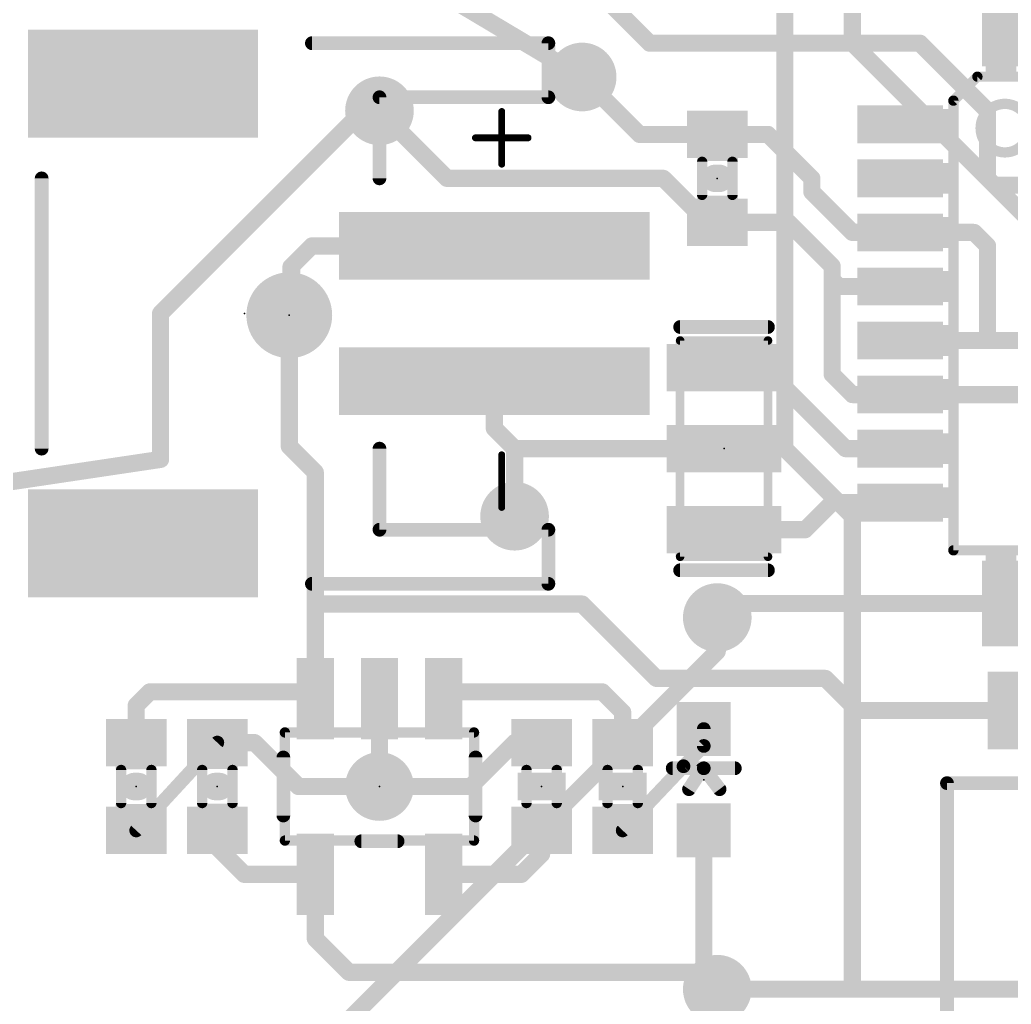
# Model space of a CAD drawing. Extents: x -26.2 to 26.2, y -26.2 to 26.2.
# Drawn here: x -17.32 to -2.65, y -10.22 to 4.35 of the extents above; entities that cross this region are included whole.
import ezdxf

# ---------------------------------------------------------------- set-up
doc = ezdxf.new("R2010")
doc.units = 0
for name, color, linetype in [('1', 12, 'CONTINUOUS'), ('16', 132, 'CONTINUOUS'), ('18', 110, 'CONTINUOUS'), ('20', 53, 'CONTINUOUS'), ('21', 41, 'CONTINUOUS'), ('23', 53, 'CONTINUOUS'), ('24', 53, 'CONTINUOUS'), ('51', 53, 'CONTINUOUS')]:
    doc.layers.add(name, color=color, linetype=linetype)

# ---------------------------------------------------------------- blocks, each defined once
blk = doc.blocks.new('RECT')
blk.add_solid([(-0.5, -0.5), (0.5, -0.5), (-0.5, 0.5), (0.5, 0.5)])
blk = doc.blocks.new('PIE')
at = {"const_width": 0.5}
blk.add_lwpolyline([(0, -0.25, 1), (0, 0.25, 1), (0, -0.25)], format="xyb", dxfattribs=at)
blk = doc.blocks.new('ROUNDV')
at = {"const_width": 0.5}
blk.add_lwpolyline([(0, -0.25, 1), (0, 0.25, 1), (0, -0.25)], format="xyb", dxfattribs=at)

msp = doc.modelspace()

# ---------------------------------------------------------------- linework, layer by layer
at = {"layer": '1'}
for points, const_width in [([(-8, 4), (-9.095, 5.095)], 0.254), ([(-4, 4), (-8, 4)], 0.254), ([(-3, 3), (-4, 4)], 0.254), ([(-8.15, 2.65), (-9, 3.5)], 0.254), ([(-11, 2), (-12, 3)], 0.254), ([(-3, 2), (-3, 3)], 0.254), ([(-7, 2.65), (-8.15, 2.65)], 0.254), ([(-6.25, 2.65), (-7, 2.65)], 0.254), ([(-5.6, 2), (-6.25, 2.65)], 0.254), ([(-7.8, 2), (-11, 2)], 0.254), ([(-7.15, 1.35), (-7.8, 2)], 0.254), ([(-5.6, 1.8), (-5.6, 2)], 0.254), ([(-2, 1), (-3, 2)], 0.254), ([(-5, 1.2), (-5.6, 1.8)], 0.254), ([(-7, 1.35), (-7.15, 1.35)], 0.254), ([(-5.95, 1.35), (-7, 1.35)], 0.254), ([(-5.3, 0.7), (-5.95, 1.35)], 0.254), ([(-4.2926, 1.2), (-5, 1.2)], 0.254), ([(-3.2, 1.2), (-4.2926, 1.2)], 0.254), ([(-3, 1), (-3.2, 1.2)], 0.254), ([(-13.3, 0.7), (-13, 1)], 0.254), ([(-13, 1), (-10.3, 1)], 0.254), ([(-3, -0.4), (-3, 1)], 0.254), ([(-13.3096, 0.6904), (-13.3, 0.7)], 0.254), ([(-13.3096, 0), (-13.3096, 0.6904)], 0.254), ([(-13.3, 0.0096), (-13.3, 0.7)], 0.254), ([(-5.3, 0.5), (-5.3, 0.7)], 0.254), ([(-5.3, -0.9), (-5.3, 0.5)], 0.254), ([(-5.3, 0.5), (-5.2, 0.4)], 0.254), ([(-5.2, 0.4), (-4.2926, 0.4)], 0.254), ([(-13.335, -0.0254), (-13.3096, 0)], 0.254), ([(-13.335, -1.965), (-13.335, -0.0254)], 0.254), ([(-13.3096, 0), (-13.3, 0.0096)], 0.254), ([(-3, -0.4), (-4.2926, -0.4)], 0.254), ([(-0.4, -0.4), (-3, -0.4)], 0.254), ([(-6.3, -0.8), (-6.9, -0.8)], 0.254), ([(-5.1, -2), (-6.3, -0.8)], 0.254), ([(-10.3, -1.7), (-10.3, -1)], 0.254), ([(-5, -1.2), (-5.3, -0.9)], 0.254), ([(-4.2926, -1.2), (-5, -1.2)], 0.254), ([(1.2, -1.2), (-4.2926, -1.2)], 0.254), ([(-10, -2), (-10.3, -1.7)], 0.254), ([(-12.95, -2.35), (-13.335, -1.965)], 0.254), ([(-6.9, -2), (-10, -2)], 0.254), ([(-10, -2), (-10, -3)], 0.254), ([(-4.2926, -2), (-5.1, -2)], 0.254), ([(-12.95, -4.3), (-12.95, -2.35)], 0.254), ([(-5.3, -2.8), (-5.7, -3.2)], 0.254), ([(-4.2926, -2.8), (-5.3, -2.8)], 0.254), ([(-5.7, -3.2), (-6.9, -3.2)], 0.254), ([(-12.95, -4.3), (-12.95, -5.6999)], 0.254), ([(-9, -4.3), (-12.95, -4.3)], 0.254), ([(-7.9, -5.4), (-9, -4.3)], 0.254), ([(-6.7926, -4.2926), (-7, -4.5)], 0.254), ([(-2.8, -4.2926), (-6.7926, -4.2926)], 0.254), ([(-5.4, -5.4), (-7.9, -5.4)], 0.254), ([(-4.925, -5.875), (-5.4, -5.4)], 0.254), ([(-15.4, -5.6), (-15.6, -5.8)], 0.254), ([(-13.0499, -5.6), (-15.4, -5.6)], 0.254), ([(-12.95, -5.6999), (-13.0499, -5.6)], 0.254), ([(-12, -7), (-12, -5.6999)], 0.254), ([(-10.9501, -5.6), (-11.05, -5.6999)], 0.254), ([(-8.7, -5.6), (-10.9501, -5.6)], 0.254), ([(-8.4, -5.9), (-8.7, -5.6)], 0.254), ([(-15.6, -5.8), (-15.6, -6.35)], 0.254), ([(-8.4, -6.35), (-8.4, -5.9)], 0.254), ([(-2.5, -5.875), (-4.925, -5.875)], 0.254), ([(-7.2, -6.15), (-7.2, -6.4)], 0.2032), ([(-14.4, -6.35), (-15.6, -7.65)], 0.2032), ([(-13.85, -6.35), (-14.4, -6.35)], 0.254), ([(-13.2, -7), (-13.85, -6.35)], 0.254), ([(-10, -6.35), (-10.65, -7)], 0.254), ([(-9.6, -6.35), (-10, -6.35)], 0.254), ([(-7.2, -6.4), (-7.5, -6.7)], 0.2032), ([(-7.5, -6.7), (-8.4, -7.65)], 0.2032), ([(-12, -7), (-13.2, -7)], 0.254), ([(-10.65, -7), (-12, -7)], 0.254), ([(-14.4, -7.9), (-14.4, -7.65)], 0.254), ([(-9.6, -7.65), (-9.6, -8)], 0.254), ([(-7.2, -9.8), (-7.2, -7.65)], 0.254), ([(-14, -8.3), (-14.4, -7.9)], 0.254), ([(-9.6, -8), (-9.9, -8.3)], 0.254), ([(-12.9501, -8.3), (-14, -8.3)], 0.254), ([(-12.95, -8.3001), (-12.9501, -8.3)], 0.254), ([(-12.95, -9.25), (-12.95, -8.3001)], 0.254), ([(-11.0499, -8.3), (-11.05, -8.3001)], 0.254), ([(-11.05, -8.3001), (-10.6501, -8.3001)], 0.254), ([(-9.9, -8.3), (-11.0499, -8.3)], 0.254), ([(-12.45, -9.75), (-12.95, -9.25)], 0.254), ([(-7.25, -9.75), (-12.45, -9.75)], 0.254), ([(-7, -10), (-7.25, -9.75)], 0.254), ([(-7, -10), (-7.2, -9.8)], 0.254)]:
    msp.add_lwpolyline(points, dxfattribs=dict(at, const_width=const_width))
for points, const_width in [([(-8, 4.0635, 1), (-8, 3.9365)], 0.127), ([(-3.9551, 4.0449, 1), (-4.0449, 3.9551)], 0.127), ([(-4, 3.9365, 1), (-4, 4.0635)], 0.127), ([(-8.0449, 3.9551, 1), (-7.9551, 4.0449)], 0.127), ([(-8.9551, 3.5449, 1), (-9.0449, 3.4551)], 0.127), ([(-11.9551, 3.0449, 1), (-12.0449, 2.9551)], 0.127), ([(-2.9365, 3, 1), (-3.0635, 3)], 0.127), ([(-3.0449, 2.9551, 1), (-2.9551, 3.0449)], 0.127), ([(-8.15, 2.7135, 1), (-8.15, 2.5865)], 0.127), ([(-8.1949, 2.6051, 1), (-8.1051, 2.6949)], 0.127), ([(-7, 2.7135, 1), (-7, 2.5865)], 0.127), ([(-7, 2.5865, 1), (-7, 2.7135)], 0.127), ([(-6.2051, 2.6949, 1), (-6.2949, 2.6051)], 0.127), ([(-6.25, 2.5865, 1), (-6.25, 2.7135)], 0.127), ([(-11, 2.0635, 1), (-11, 1.9365)], 0.127), ([(-11.0449, 1.9551, 1), (-10.9551, 2.0449)], 0.127), ([(-7.7551, 2.0449, 1), (-7.8449, 1.9551)], 0.127), ([(-7.8, 1.9365, 1), (-7.8, 2.0635)], 0.127), ([(-5.5365, 2, 1), (-5.6635, 2)], 0.127), ([(-5.6449, 1.9551, 1), (-5.5551, 2.0449)], 0.127), ([(-2.9551, 2.0449, 1), (-3.0449, 1.9551)], 0.127), ([(-3.0635, 2, 1), (-2.9365, 2)], 0.127), ([(-5.5551, 1.8449, 1), (-5.6449, 1.7551)], 0.127), ([(-5.6635, 1.8, 1), (-5.5365, 1.8)], 0.127), ([(-7.15, 1.4135, 1), (-7.15, 1.2865)], 0.127), ([(-7, 1.4135, 1), (-7, 1.2865)], 0.127), ([(-7, 1.2865, 1), (-7, 1.4135)], 0.127), ([(-5.9051, 1.3949, 1), (-5.9949, 1.3051)], 0.127), ([(-5.95, 1.2865, 1), (-5.95, 1.4135)], 0.127), ([(-7.1949, 1.3051, 1), (-7.1051, 1.3949)], 0.127), ([(-5, 1.2635, 1), (-5, 1.1365)], 0.127), ([(-4.2926, 1.2635, 1), (-4.2926, 1.1365)], 0.127), ([(-4.2926, 1.1365, 1), (-4.2926, 1.2635)], 0.127), ([(-3.1551, 1.2449, 1), (-3.2449, 1.1551)], 0.127), ([(-3.2, 1.1365, 1), (-3.2, 1.2635)], 0.127), ([(-5.0449, 1.1551, 1), (-4.9551, 1.2449)], 0.127), ([(-13, 1.0635, 1), (-13, 0.9365)], 0.127), ([(-12.9551, 0.9551, 1), (-13.0449, 1.0449)], 0.127), ([(-10.3, 0.9365, 1), (-10.3, 1.0635)], 0.127), ([(-2.9365, 1, 1), (-3.0635, 1)], 0.127), ([(-3.0449, 0.9551, 1), (-2.9551, 1.0449)], 0.127), ([(-13.2461, 0.6904, 1), (-13.3731, 0.6904)], 0.127), ([(-13.3545, 0.7353, 1), (-13.2647, 0.6455)], 0.127), ([(-13.2365, 0.7, 1), (-13.3635, 0.7)], 0.127), ([(-13.3449, 0.7449, 1), (-13.2551, 0.6551)], 0.127), ([(-13.2551, 0.6551, 1), (-13.3449, 0.7449)], 0.127), ([(-5.2365, 0.7, 1), (-5.3635, 0.7)], 0.127), ([(-5.3449, 0.6551, 1), (-5.2551, 0.7449)], 0.127), ([(-5.2365, 0.5, 1), (-5.3635, 0.5)], 0.127), ([(-5.2551, 0.5449, 1), (-5.3449, 0.4551)], 0.127), ([(-5.3635, 0.5, 1), (-5.2365, 0.5)], 0.127), ([(-5.2, 0.4635, 1), (-5.2, 0.3365)], 0.127), ([(-5.2449, 0.3551, 1), (-5.1551, 0.4449)], 0.127), ([(-4.2926, 0.3365, 1), (-4.2926, 0.4635)], 0.127), ([(-13.2715, -0.0254, 1), (-13.3985, -0.0254)], 0.127), ([(-13.3799, 0.0195, 1), (-13.2901, -0.0703)], 0.127), ([(-13.3545, 0.0449, 1), (-13.2647, -0.0449)], 0.127), ([(-13.3731, 0, 1), (-13.2461, 0)], 0.127), ([(-13.3635, 0.0096, 1), (-13.2365, 0.0096)], 0.127), ([(-13.2647, -0.0449, 1), (-13.3545, 0.0449)], 0.127), ([(-13.2551, -0.0353, 1), (-13.3449, 0.0545)], 0.127), ([(-4.2926, -0.3365, 1), (-4.2926, -0.4635)], 0.127), ([(-3, -0.3365, 1), (-3, -0.4635)], 0.127), ([(-3, -0.4635, 1), (-3, -0.3365)], 0.127), ([(-3.0635, -0.4, 1), (-2.9365, -0.4)], 0.127), ([(-6.9, -0.7365, 1), (-6.9, -0.8635)], 0.127), ([(-6.2551, -0.7551, 1), (-6.3449, -0.8449)], 0.127), ([(-6.3, -0.8635, 1), (-6.3, -0.7365)], 0.127), ([(-10.2365, -1, 1), (-10.3635, -1)], 0.127), ([(-5.2551, -0.8551, 1), (-5.3449, -0.9449)], 0.127), ([(-5.3635, -0.9, 1), (-5.2365, -0.9)], 0.127), ([(-5, -1.1365, 1), (-5, -1.2635)], 0.127), ([(-5.0449, -1.2449, 1), (-4.9551, -1.1551)], 0.127), ([(-4.2926, -1.1365, 1), (-4.2926, -1.2635)], 0.127), ([(-4.2926, -1.2635, 1), (-4.2926, -1.1365)], 0.127), ([(-10.2551, -1.6551, 1), (-10.3449, -1.7449)], 0.127), ([(-10.3635, -1.7, 1), (-10.2365, -1.7)], 0.127), ([(-13.2901, -1.9201, 1), (-13.3799, -2.0099)], 0.127), ([(-13.3985, -1.965, 1), (-13.2715, -1.965)], 0.127), ([(-10, -1.9365, 1), (-10, -2.0635)], 0.127), ([(-9.9365, -2, 1), (-10.0635, -2)], 0.127), ([(-10.0449, -2.0449, 1), (-9.9551, -1.9551)], 0.127), ([(-6.9, -2.0635, 1), (-6.9, -1.9365)], 0.127), ([(-5.1, -1.9365, 1), (-5.1, -2.0635)], 0.127), ([(-5.1449, -2.0449, 1), (-5.0551, -1.9551)], 0.127), ([(-4.2926, -2.0635, 1), (-4.2926, -1.9365)], 0.127), ([(-12.8865, -2.35, 1), (-13.0135, -2.35)], 0.127), ([(-12.9949, -2.3949, 1), (-12.9051, -2.3051)], 0.127), ([(-5.3, -2.7365, 1), (-5.3, -2.8635)], 0.127), ([(-5.2551, -2.8449, 1), (-5.3449, -2.7551)], 0.127), ([(-4.2926, -2.8635, 1), (-4.2926, -2.7365)], 0.127), ([(-10.0635, -3, 1), (-9.9365, -3)], 0.127), ([(-6.9, -3.1365, 1), (-6.9, -3.2635)], 0.127), ([(-5.7, -3.2635, 1), (-5.7, -3.1365)], 0.127), ([(-5.7449, -3.1551, 1), (-5.6551, -3.2449)], 0.127), ([(-12.8865, -4.3, 1), (-13.0135, -4.3)], 0.127), ([(-12.95, -4.2365, 1), (-12.95, -4.3635)], 0.127), ([(-13.0135, -4.3, 1), (-12.8865, -4.3)], 0.127), ([(-8.9551, -4.2551, 1), (-9.0449, -4.3449)], 0.127), ([(-9, -4.3635, 1), (-9, -4.2365)], 0.127), ([(-6.7926, -4.2291, 1), (-6.7926, -4.3561)], 0.127), ([(-6.7477, -4.3375, 1), (-6.8375, -4.2477)], 0.127), ([(-2.8, -4.3561, 1), (-2.8, -4.2291)], 0.127), ([(-7.0449, -4.4551, 1), (-6.9551, -4.5449)], 0.127), ([(-7.9, -5.3365, 1), (-7.9, -5.4635)], 0.127), ([(-5.3551, -5.3551, 1), (-5.4449, -5.4449)], 0.127), ([(-5.4, -5.4635, 1), (-5.4, -5.3365)], 0.127), ([(-7.9449, -5.4449, 1), (-7.8551, -5.3551)], 0.127), ([(-15.4, -5.5365, 1), (-15.4, -5.6635)], 0.127), ([(-15.3551, -5.6449, 1), (-15.4449, -5.5551)], 0.127), ([(-13.005, -5.5551, 1), (-13.0948, -5.6449)], 0.127), ([(-13.0499, -5.6635, 1), (-13.0499, -5.5365)], 0.127), ([(-11.9365, -5.6999, 1), (-12.0635, -5.6999)], 0.127), ([(-10.9501, -5.5365, 1), (-10.9501, -5.6635)], 0.127), ([(-10.9052, -5.6449, 1), (-10.995, -5.5551)], 0.127), ([(-8.6551, -5.5551, 1), (-8.7449, -5.6449)], 0.127), ([(-8.7, -5.6635, 1), (-8.7, -5.5365)], 0.127), ([(-15.5365, -5.8, 1), (-15.6635, -5.8)], 0.127), ([(-15.6449, -5.7551, 1), (-15.5551, -5.8449)], 0.127), ([(-13.0135, -5.6999, 1), (-12.8865, -5.6999)], 0.127), ([(-12.9949, -5.7448, 1), (-12.9051, -5.655)], 0.127), ([(-11.0949, -5.655, 1), (-11.0051, -5.7448)], 0.127), ([(-8.3365, -5.9, 1), (-8.4635, -5.9)], 0.127), ([(-8.4449, -5.9449, 1), (-8.3551, -5.8551)], 0.127), ([(-4.925, -5.8115, 1), (-4.925, -5.9385)], 0.127), ([(-4.9699, -5.9199, 1), (-4.8801, -5.8301)], 0.127), ([(-7.1492, -6.15, 1), (-7.2508, -6.15)], 0.1016), ([(-15.6635, -6.35, 1), (-15.5365, -6.35)], 0.127), ([(-14.4, -6.2865, 1), (-14.4, -6.4135)], 0.127), ([(-14.3627, -6.3845, 1), (-14.4373, -6.3155)], 0.1016), ([(-13.8051, -6.3051, 1), (-13.8949, -6.3949)], 0.127), ([(-13.85, -6.4135, 1), (-13.85, -6.2865)], 0.127), ([(-10, -6.2865, 1), (-10, -6.4135)], 0.127), ([(-9.9551, -6.3949, 1), (-10.0449, -6.3051)], 0.127), ([(-9.6, -6.4135, 1), (-9.6, -6.2865)], 0.127), ([(-8.4635, -6.35, 1), (-8.3365, -6.35)], 0.127), ([(-7.1641, -6.4359, 1), (-7.2359, -6.3641)], 0.1016), ([(-7.2508, -6.4, 1), (-7.1492, -6.4)], 0.1016), ([(-7.4631, -6.7349, 1), (-7.5369, -6.6651)], 0.1016), ([(-7.5359, -6.6641, 1), (-7.4641, -6.7359)], 0.1016), ([(-13.2, -6.9365, 1), (-13.2, -7.0635)], 0.127), ([(-13.2449, -7.0449, 1), (-13.1551, -6.9551)], 0.127), ([(-12, -6.9365, 1), (-12, -7.0635)], 0.127), ([(-12, -7.0635, 1), (-12, -6.9365)], 0.127), ([(-10.6949, -6.9551, 1), (-10.6051, -7.0449)], 0.127), ([(-10.65, -7.0635, 1), (-10.65, -6.9365)], 0.127), ([(-12.0635, -7, 1), (-11.9365, -7)], 0.127), ([(-15.6373, -7.6155, 1), (-15.5627, -7.6845)], 0.1016), ([(-14.3365, -7.65, 1), (-14.4635, -7.65)], 0.127), ([(-9.5365, -7.65, 1), (-9.6635, -7.65)], 0.127), ([(-8.4369, -7.6151, 1), (-8.3631, -7.6849)], 0.1016), ([(-7.1365, -7.65, 1), (-7.2635, -7.65)], 0.127), ([(-14.3551, -7.8551, 1), (-14.4449, -7.9449)], 0.127), ([(-14.4635, -7.9, 1), (-14.3365, -7.9)], 0.127), ([(-9.5551, -8.0449, 1), (-9.6449, -7.9551)], 0.127), ([(-9.6635, -8, 1), (-9.5365, -8)], 0.127), ([(-14, -8.2365, 1), (-14, -8.3635)], 0.127), ([(-14.0449, -8.3449, 1), (-13.9551, -8.2551)], 0.127), ([(-12.9052, -8.2551, 1), (-12.995, -8.3449)], 0.127), ([(-12.8865, -8.3001, 1), (-13.0135, -8.3001)], 0.127), ([(-12.9949, -8.345, 1), (-12.9051, -8.2552)], 0.127), ([(-12.9501, -8.3635, 1), (-12.9501, -8.2365)], 0.127), ([(-11.05, -8.2366, 1), (-11.05, -8.3636)], 0.127), ([(-11.0949, -8.2552, 1), (-11.0051, -8.345)], 0.127), ([(-11.0499, -8.2365, 1), (-11.0499, -8.3635)], 0.127), ([(-11.005, -8.3449, 1), (-11.0948, -8.2551)], 0.127), ([(-10.6501, -8.3636, 1), (-10.6501, -8.2366)], 0.127), ([(-9.9449, -8.2551, 1), (-9.8551, -8.3449)], 0.127), ([(-9.9, -8.3635, 1), (-9.9, -8.2365)], 0.127), ([(-12.9051, -9.2051, 1), (-12.9949, -9.2949)], 0.127), ([(-13.0135, -9.25, 1), (-12.8865, -9.25)], 0.127), ([(-12.45, -9.6865, 1), (-12.45, -9.8135)], 0.127), ([(-12.4949, -9.7949, 1), (-12.4051, -9.7051)], 0.127), ([(-7.2051, -9.7051, 1), (-7.2949, -9.7949)], 0.127), ([(-7.1551, -9.7551, 1), (-7.2449, -9.8449)], 0.127), ([(-7.25, -9.8135, 1), (-7.25, -9.6865)], 0.127), ([(-7.2635, -9.8, 1), (-7.1365, -9.8)], 0.127), ([(-7.0449, -10.0449, 1), (-6.9551, -9.9551)], 0.127), ([(-7.0449, -10.0449, 1), (-6.9551, -9.9551)], 0.127)]:
    msp.add_lwpolyline(points, format="xyb", dxfattribs=dict(at, const_width=const_width))
at = {"layer": '16', "const_width": 0.254}
for points in [[(-9, 3.5), (-13.97, 6.46)], [(-6, 5.6), (-6, -2)], [(-5, 5), (-5, 4)], [(-5, 4), (-2.9, 1.9)], [(-12.24, 3), (-15.24, 0)], [(-12, 3), (-12.24, 3)], [(-2.9, 1.9), (0.4, 1.9)], [(-15.24, 0), (-15.24, -2.159)], [(-13.3096, 0), (-13.335, 0)], [(-13.3096, 0), (-13.335, -0.0254)], [(-6, -2), (-5, -3)], [(-15.24, -2.159), (-21.3523, -3.0717)], [(-5, -3), (-5, -10)], [(-7, -4.5), (-7, -5)], [(-7, -5), (-13, -11)], [(-5, -10), (-7, -10)], [(-5, -10), (2.5, -10)]]:
    msp.add_lwpolyline(points, dxfattribs=at)
at = {"layer": '16', "const_width": 0.127}
for points in [[(-4.9551, 4.0449, 1), (-5.0449, 3.9551)], [(-5.0635, 4, 1), (-4.9365, 4)], [(-9.0325, 3.4454, 1), (-8.9675, 3.5546)], [(-12.24, 3.0635, 1), (-12.24, 2.9365)], [(-12.1951, 2.9551, 1), (-12.2849, 3.0449)], [(-12, 2.9365, 1), (-12, 3.0635)], [(-2.9, 1.9635, 1), (-2.9, 1.8365)], [(-2.9449, 1.8551, 1), (-2.8551, 1.9449)], [(-15.1765, 0, 1), (-15.3035, 0)], [(-15.2849, 0.0449, 1), (-15.1951, -0.0449)], [(-13.335, 0.0635, 1), (-13.335, -0.0635)], [(-13.3799, 0.0195, 1), (-13.2901, -0.0703)], [(-13.2647, -0.0449, 1), (-13.3545, 0.0449)], [(-13.3096, -0.0635, 1), (-13.3096, 0.0635)], [(-5.9551, -1.9551, 1), (-6.0449, -2.0449)], [(-15.2306, -2.2218, 1), (-15.2494, -2.0962)], [(-6.0635, -2, 1), (-5.9365, -2)], [(-15.3035, -2.159, 1), (-15.1765, -2.159)], [(-4.9365, -3, 1), (-5.0635, -3)], [(-5.0449, -3.0449, 1), (-4.9551, -2.9551)], [(-6.9365, -4.5, 1), (-7.0635, -4.5)], [(-7.0635, -5, 1), (-6.9365, -5)], [(-6.9551, -5.0449, 1), (-7.0449, -4.9551)], [(-7, -9.9365, 1), (-7, -10.0635)], [(-5, -9.9365, 1), (-5, -10.0635)], [(-5.0635, -10, 1), (-4.9365, -10)], [(-5, -10.0635, 1), (-5, -9.9365)]]:
    msp.add_lwpolyline(points, format="xyb", dxfattribs=at)
at = {"layer": '20', "const_width": 0.2032}
msp.add_lwpolyline([(0, -25, 1), (0, 25, 1), (0, -25)], format="xyb", dxfattribs=at)
at = {"layer": '21'}
for points, const_width in [([(-9.5, 4), (-13, 4)], 0.2032), ([(-9.5, 3.2), (-9.5, 4)], 0.2032), ([(-3.15, 3.505), (-3.505, 3.15)], 0.1524), ([(-3.15, 3.505), (3.505, 3.505)], 0.1524), ([(-12, 2), (-12, 3.2)], 0.2032), ([(-12, 3.2), (-9.5, 3.2)], 0.2032), ([(-3.505, -3.505), (-3.505, 3.15)], 0.1524), ([(-7.0305, 2), (-6.9695, 2)], 0.4064), ([(-17, 2), (-17, -2)], 0.2032), ([(-7.55, -0.2), (-6.25, -0.2)], 0.2032), ([(-12, -3.2), (-12, -2)], 0.2032), ([(-9.5, -3.2), (-12, -3.2)], 0.2032), ([(-9.5, -4), (-9.5, -3.2)], 0.2032), ([(3.505, -3.505), (-3.505, -3.505)], 0.1524), ([(-6.25, -3.8), (-7.55, -3.8)], 0.2032), ([(-13, -4), (-9.5, -4)], 0.2032), ([(-13.4224, -7.4294), (-13.4224, -6.5706)], 0.2032), ([(-10.5776, -6.5706), (-10.5776, -7.4294)], 0.2032), ([(-7.66, -6.73), (-7.2, -6.73)], 0.2032), ([(-7.2254, -6.7454), (-7.4184, -7.04)], 0.2032), ([(-6.74, -6.73), (-7.2, -6.73)], 0.2032), ([(-7.2, -6.73), (-6.9662, -7.04)], 0.2032), ([(-15.5695, -7), (-15.6305, -7)], 0.4064), ([(-14.4305, -7), (-14.3695, -7)], 0.4064), ([(-3.6, -6.95), (-3.6, -10.45)], 0.2032), ([(3.6, -6.95), (-3.6, -6.95)], 0.2032), ([(-11.7316, -7.8104), (-12.2684, -7.8104)], 0.2032)]:
    msp.add_lwpolyline(points, dxfattribs=dict(at, const_width=const_width))
for points, const_width in [([(-13, 4.0508, 1), (-13, 3.9492)], 0.1016), ([(-9.4492, 4, 1), (-9.5508, 4)], 0.1016), ([(-9.5, 3.9492, 1), (-9.5, 4.0508)], 0.1016), ([(-3.15, 3.5431, 1), (-3.15, 3.4669)], 0.0762), ([(-3.1231, 3.4781, 1), (-3.1769, 3.5319)], 0.0762), ([(-11.9492, 3.2, 1), (-12.0508, 3.2)], 0.1016), ([(-12, 3.2508, 1), (-12, 3.1492)], 0.1016), ([(-9.5508, 3.2, 1), (-9.4492, 3.2)], 0.1016), ([(-9.5, 3.1492, 1), (-9.5, 3.2508)], 0.1016), ([(-3.4669, 3.15, 1), (-3.5431, 3.15)], 0.0762), ([(-3.5319, 3.1769, 1), (-3.4781, 3.1231)], 0.0762), ([(-2.7432, 2.384, 1), (-2.7432, 3.1024, 1), (-2.7432, 2.384)], 0.1524), ([(-7.0305, 2.1016, 1), (-7.0305, 1.8984)], 0.2032), ([(-6.9695, 1.8984, 1), (-6.9695, 2.1016)], 0.2032), ([(-16.9492, 2, 1), (-17.0508, 2)], 0.1016), ([(-12.0508, 2, 1), (-11.9492, 2)], 0.1016), ([(-7.55, -0.1492, 1), (-7.55, -0.2508)], 0.1016), ([(-6.25, -0.2508, 1), (-6.25, -0.1492)], 0.1016), ([(-11.9492, -2, 1), (-12.0508, -2)], 0.1016), ([(-17.0508, -2, 1), (-16.9492, -2)], 0.1016), ([(-12, -3.1492, 1), (-12, -3.2508)], 0.1016), ([(-12.0508, -3.2, 1), (-11.9492, -3.2)], 0.1016), ([(-9.4492, -3.2, 1), (-9.5508, -3.2)], 0.1016), ([(-9.5, -3.2508, 1), (-9.5, -3.1492)], 0.1016), ([(-3.505, -3.4669, 1), (-3.505, -3.5431)], 0.0762), ([(-3.5431, -3.505, 1), (-3.4669, -3.505)], 0.0762), ([(-7.55, -3.7492, 1), (-7.55, -3.8508)], 0.1016), ([(-6.25, -3.8508, 1), (-6.25, -3.7492)], 0.1016), ([(-13, -3.9492, 1), (-13, -4.0508)], 0.1016), ([(-9.5508, -4, 1), (-9.4492, -4)], 0.1016), ([(-9.5, -4.0508, 1), (-9.5, -3.9492)], 0.1016), ([(-13.3716, -6.5706, 1), (-13.4732, -6.5706)], 0.1016), ([(-10.5268, -6.5706, 1), (-10.6284, -6.5706)], 0.1016), ([(-7.66, -6.6792, 1), (-7.66, -6.7808)], 0.1016), ([(-7.1829, -6.7732, 1), (-7.2679, -6.7176)], 0.1016), ([(-7.2, -6.6792, 1), (-7.2, -6.7808)], 0.1016), ([(-7.1594, -6.6994, 1), (-7.2406, -6.7606)], 0.1016), ([(-7.2, -6.7808, 1), (-7.2, -6.6792)], 0.1016), ([(-6.74, -6.7808, 1), (-6.74, -6.6792)], 0.1016), ([(-15.6305, -6.8984, 1), (-15.6305, -7.1016)], 0.2032), ([(-15.5695, -7.1016, 1), (-15.5695, -6.8984)], 0.2032), ([(-14.4305, -6.8984, 1), (-14.4305, -7.1016)], 0.2032), ([(-14.3695, -7.1016, 1), (-14.3695, -6.8984)], 0.2032), ([(-3.5492, -6.95, 1), (-3.6508, -6.95)], 0.1016), ([(-3.6, -6.8992, 1), (-3.6, -7.0008)], 0.1016), ([(-7.4609, -7.0122, 1), (-7.3759, -7.0678)], 0.1016), ([(-7.0068, -7.0706, 1), (-6.9256, -7.0094)], 0.1016), ([(-13.4732, -7.4294, 1), (-13.3716, -7.4294)], 0.1016), ([(-10.6284, -7.4294, 1), (-10.5268, -7.4294)], 0.1016), ([(-12.2684, -7.7596, 1), (-12.2684, -7.8612)], 0.1016), ([(-11.7316, -7.8612, 1), (-11.7316, -7.7596)], 0.1016)]:
    msp.add_lwpolyline(points, format="xyb", dxfattribs=dict(at, const_width=const_width))
at = {"layer": '23'}
for p in [(-7, 2), (-14, 0), (-6.9, -2), (-15.6, -7), (-14.4, -7), (-12, -7), (-9.6, -7), (-8.4, -7), (-7.2, -6.9)]:
    msp.add_point(p, dxfattribs=at)
at = {"layer": '24'}
msp.add_point((-13.335, -0.0254), dxfattribs=at)
at = {"layer": '51'}
for points, const_width in [([(-10.1905, 2.2098), (-10.1905, 2.9894)], 0.1016), ([(-10.5803, 2.5996), (-9.8007, 2.5996)], 0.1016), ([(-7.224, 1.755), (-7.224, 2.245)], 0.1524), ([(-6.776, 2.245), (-6.776, 1.755)], 0.1524), ([(-7.55, -3.6), (-7.55, -0.4)], 0.127), ([(-7.55, -0.4), (-6.25, -0.4)], 0.127), ([(-6.25, -0.4), (-6.25, -3.6)], 0.127), ([(-10.1905, -2.8702), (-10.1905, -2.0906)], 0.1016), ([(-6.25, -3.6), (-7.55, -3.6)], 0.127), ([(-13.4, -6.2), (-10.6, -6.2)], 0.1524), ([(-13.4, -7.8), (-13.4, -6.2)], 0.1524), ([(-10.6, -7.8), (-10.6, -6.2)], 0.1524), ([(-15.824, -7.245), (-15.824, -6.755)], 0.1524), ([(-15.376, -6.755), (-15.376, -7.245)], 0.1524), ([(-14.624, -7.245), (-14.624, -6.755)], 0.1524), ([(-14.176, -6.755), (-14.176, -7.245)], 0.1524), ([(-9.824, -7.245), (-9.824, -6.755)], 0.1524), ([(-9.376, -6.755), (-9.376, -7.245)], 0.1524), ([(-8.624, -7.245), (-8.624, -6.755)], 0.1524), ([(-8.176, -6.755), (-8.176, -7.245)], 0.1524), ([(-10.6, -7.8), (-13.4, -7.8)], 0.1524)]:
    msp.add_lwpolyline(points, dxfattribs=dict(at, const_width=const_width))
for points, const_width in [([(-10.1651, 2.9894, 1), (-10.2159, 2.9894)], 0.0508), ([(-10.5803, 2.625, 1), (-10.5803, 2.5742)], 0.0508), ([(-9.8007, 2.5742, 1), (-9.8007, 2.625)], 0.0508), ([(-10.2159, 2.2098, 1), (-10.1651, 2.2098)], 0.0508), ([(-7.1859, 2.245, 1), (-7.2621, 2.245)], 0.0762), ([(-6.7379, 2.245, 1), (-6.8141, 2.245)], 0.0762), ([(-7.2621, 1.755, 1), (-7.1859, 1.755)], 0.0762), ([(-6.8141, 1.755, 1), (-6.7379, 1.755)], 0.0762), ([(-7.5183, -0.4, 1), (-7.5818, -0.4)], 0.0635), ([(-7.55, -0.3683, 1), (-7.55, -0.4318)], 0.0635), ([(-6.2183, -0.4, 1), (-6.2817, -0.4)], 0.0635), ([(-6.25, -0.4318, 1), (-6.25, -0.3683)], 0.0635), ([(-10.1651, -2.0906, 1), (-10.2159, -2.0906)], 0.0508), ([(-10.2159, -2.8702, 1), (-10.1651, -2.8702)], 0.0508), ([(-7.5818, -3.6, 1), (-7.5183, -3.6)], 0.0635), ([(-7.55, -3.5682, 1), (-7.55, -3.6318)], 0.0635), ([(-6.2817, -3.6, 1), (-6.2183, -3.6)], 0.0635), ([(-6.25, -3.6318, 1), (-6.25, -3.5682)], 0.0635), ([(-13.4, -6.1619, 1), (-13.4, -6.2381)], 0.0762), ([(-13.3619, -6.2, 1), (-13.4381, -6.2)], 0.0762), ([(-10.5619, -6.2, 1), (-10.6381, -6.2)], 0.0762), ([(-10.6, -6.2381, 1), (-10.6, -6.1619)], 0.0762), ([(-15.7859, -6.755, 1), (-15.8621, -6.755)], 0.0762), ([(-15.3379, -6.755, 1), (-15.4141, -6.755)], 0.0762), ([(-14.5859, -6.755, 1), (-14.6621, -6.755)], 0.0762), ([(-14.1379, -6.755, 1), (-14.2141, -6.755)], 0.0762), ([(-9.7859, -6.755, 1), (-9.8621, -6.755)], 0.0762), ([(-9.3379, -6.755, 1), (-9.4141, -6.755)], 0.0762), ([(-8.5859, -6.755, 1), (-8.6621, -6.755)], 0.0762), ([(-8.1379, -6.755, 1), (-8.2141, -6.755)], 0.0762), ([(-15.8621, -7.245, 1), (-15.7859, -7.245)], 0.0762), ([(-15.4141, -7.245, 1), (-15.3379, -7.245)], 0.0762), ([(-14.6621, -7.245, 1), (-14.5859, -7.245)], 0.0762), ([(-14.2141, -7.245, 1), (-14.1379, -7.245)], 0.0762), ([(-9.8621, -7.245, 1), (-9.7859, -7.245)], 0.0762), ([(-9.4141, -7.245, 1), (-9.3379, -7.245)], 0.0762), ([(-8.6621, -7.245, 1), (-8.5859, -7.245)], 0.0762), ([(-8.2141, -7.245, 1), (-8.1379, -7.245)], 0.0762), ([(-13.4, -7.7619, 1), (-13.4, -7.8381)], 0.0762), ([(-13.4381, -7.8, 1), (-13.3619, -7.8)], 0.0762), ([(-10.6381, -7.8, 1), (-10.5619, -7.8)], 0.0762), ([(-10.6, -7.8381, 1), (-10.6, -7.7619)], 0.0762)]:
    msp.add_lwpolyline(points, format="xyb", dxfattribs=dict(at, const_width=const_width))

# ---------------------------------------------------------------- block references
at = {"layer": '1'}
for p, xscale, yscale in [((-2.8, 4.2926), 0.5588, 1.27), ((-4.2926, 2.8), 1.27, 0.5588), ((-4.2926, 2), 1.27, 0.5588), ((-4.2926, 1.2), 1.27, 0.5588), ((-4.2926, 0.4), 1.27, 0.5588), ((-4.2926, -0.4), 1.27, 0.5588), ((-4.2926, -1.2), 1.27, 0.5588), ((-4.2926, -2), 1.27, 0.5588), ((-4.2926, -2.8), 1.27, 0.5588), ((-2.8, -4.2926), 0.5588, 1.27), ((-7.2, -6.15), 0.8, 0.8), ((-7.2, -7.65), 0.8, 0.8)]:
    msp.add_blockref('RECT', p, dxfattribs=dict(at, xscale=xscale, yscale=yscale))
for p, xscale, yscale, rotation in [((-15.5, 3.4), 3.4, 1.6, 180), ((-7, 2.65), 0.7, 0.9, 90), ((-7, 1.35), 0.7, 0.9, 90), ((-6.9, -0.8), 0.7, 1.7, 270), ((-6.9, -2), 0.7, 1.7, 270), ((-15.5, -3.4), 3.4, 1.6, 180), ((-6.9, -3.2), 0.7, 1.7, 270), ((-12.95, -5.6999), 0.55, 1.2, 180), ((-12, -5.6999), 0.55, 1.2, 180), ((-11.05, -5.6999), 0.55, 1.2, 180), ((-15.6, -6.35), 0.7, 0.9, 270), ((-14.4, -6.35), 0.7, 0.9, 90), ((-9.6, -6.35), 0.7, 0.9, 90), ((-8.4, -6.35), 0.7, 0.9, 270), ((-15.6, -7.65), 0.7, 0.9, 270), ((-14.4, -7.65), 0.7, 0.9, 90), ((-9.6, -7.65), 0.7, 0.9, 90), ((-8.4, -7.65), 0.7, 0.9, 270), ((-12.95, -8.3001), 0.55, 1.2, 180), ((-11.05, -8.3001), 0.55, 1.2, 180)]:
    msp.add_blockref('RECT', p, dxfattribs=dict(at, xscale=xscale, yscale=yscale, rotation=rotation))
at = {"layer": '1', "yscale": 4.6, "rotation": 90}
for p in [(-10.3, 1), (-10.3, -1)]:
    msp.add_blockref('RECT', p, dxfattribs=at)
at = {"layer": '1', "yscale": 1.15}
msp.add_blockref('RECT', (-2.5, -5.875), dxfattribs=at)
at = {"layer": '16', "xscale": 1.27, "yscale": 1.27}
msp.add_blockref('PIE', (-13.335, -0.0254), dxfattribs=at)
at = {"layer": '18', "xscale": 1.016, "yscale": 1.016}
for p in [(-9, 3.5), (-9, 3.5), (-12, 3), (-12, 3), (-13.3096, 0), (-13.3096, 0), (-10, -3), (-10, -3), (-7, -4.5), (-7, -4.5), (-12, -7), (-12, -7), (-7, -10), (-7, -10)]:
    msp.add_blockref('ROUNDV', p, dxfattribs=at)
at = {"layer": '21', "xscale": 0.4064, "yscale": 0.7112}
for p, rotation in [((-9.6, -7), 90), ((-8.4, -7), 270)]:
    msp.add_blockref('RECT', p, dxfattribs=dict(at, rotation=rotation))
at = {"layer": '51'}
for p, xscale, yscale in [((-2.8, 4.0513), 0.4572, 0.9906), ((-4.0513, 2.8), 0.9906, 0.4572), ((-4.0513, 2), 0.9906, 0.4572), ((-4.0513, 1.2), 0.9906, 0.4572), ((-4.0513, 0.4), 0.9906, 0.4572), ((-4.0513, -0.4), 0.9906, 0.4572), ((-4.0513, -1.2), 0.9906, 0.4572), ((-4.0513, -2), 0.9906, 0.4572), ((-4.0513, -2.8), 0.9906, 0.4572), ((-2.8, -4.0513), 0.4572, 0.9906)]:
    msp.add_blockref('RECT', p, dxfattribs=dict(at, xscale=xscale, yscale=yscale))
for p, xscale, yscale, rotation in [((-6.9952, 2.4088), 0.3, 0.5999, 90), ((-6.9952, 1.596), 0.3, 0.5999, 90), ((-12.95, -5.825), 0.5, 0.65, 180), ((-12, -5.825), 0.5, 0.65, 180), ((-11.05, -5.825), 0.5, 0.65, 180), ((-15.6049, -6.596), 0.3, 0.5999, 270), ((-14.3952, -6.5912), 0.3, 0.5999, 90), ((-9.5952, -6.5912), 0.3, 0.5999, 90), ((-8.4048, -6.596), 0.3, 0.5999, 270), ((-15.6049, -7.4088), 0.3, 0.5999, 270), ((-14.3952, -7.404), 0.3, 0.5999, 90), ((-9.5952, -7.404), 0.3, 0.5999, 90), ((-8.4048, -7.4088), 0.3, 0.5999, 270), ((-12.95, -8.175), 0.5, 0.65, 180), ((-11.05, -8.175), 0.5, 0.65, 180)]:
    msp.add_blockref('RECT', p, dxfattribs=dict(at, xscale=xscale, yscale=yscale, rotation=rotation))

doc.saveas('drawing.dxf')
